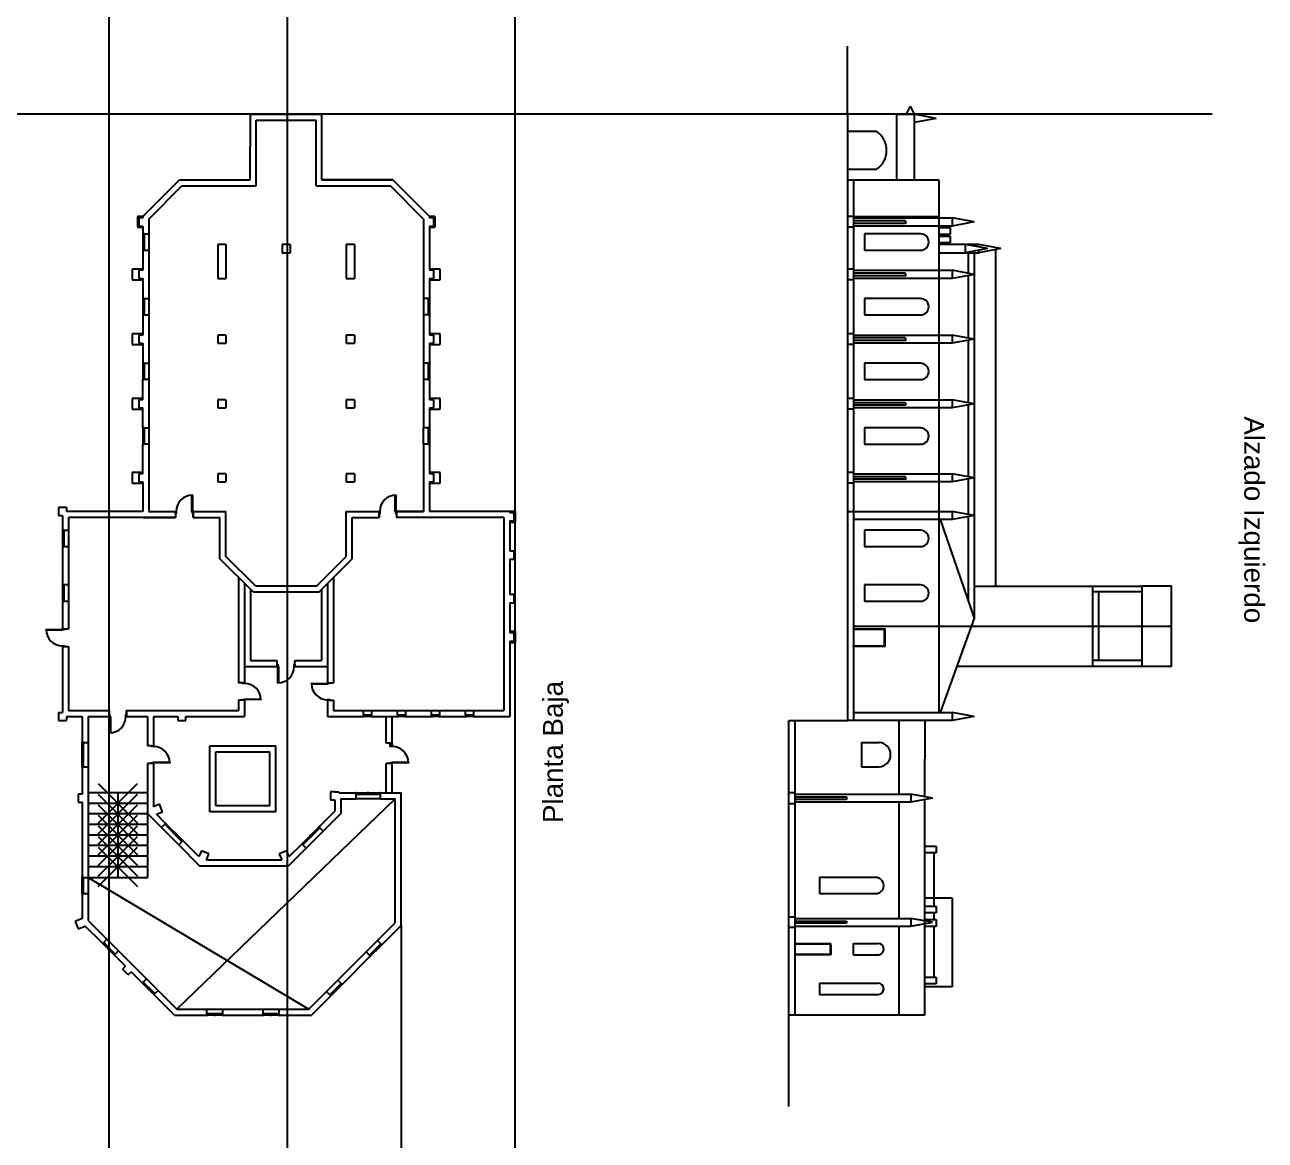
# Model space of a CAD drawing. Header units: millimetres. Extents: x 1971 to 2227, y 2630 to 3098.
# Drawn here: x 2090 to 2152.7, y 2865.9 to 2922.3 of the extents above; entities that cross this region are included whole.
import ezdxf

# ---------------------------------------------------------------- set-up
doc = ezdxf.new("R2010")
doc.units = ezdxf.units.MM
doc.header["$PDMODE"] = 3
for name, color, linetype in [('CarpinteriaExterior', 130, 'Continuous'), ('CarpinteriaInterior', 10, 'Continuous'), ('Montaje', 7, 'Continuous'), ('PrimerPlano', 160, 'Continuous'), ('SegundoPlano', 254, 'Continuous'), ('Texto', 250, 'Continuous')]:
    doc.layers.add(name, color=color, linetype=linetype)
doc.styles.get("Standard").update_dxf_attribs({"font": 'arial.ttf'})

msp = doc.modelspace()

# ---------------------------------------------------------------- linework, layer by layer
at = {"layer": 'CarpinteriaExterior'}
for p, q in [((2095.954, 2911.692), (2095.954, 2910.87)), ((2096.021, 2911.692), (2096.021, 2910.87)), ((2135.289, 2911.692), (2132.447, 2911.692)), ((2132.447, 2911.692), (2132.447, 2910.87)), ((2132.447, 2910.87), (2135.289, 2910.87)), ((2095.954, 2908.42), (2095.954, 2907.598)), ((2096.021, 2908.42), (2096.021, 2907.598)), ((2110.383, 2908.42), (2110.383, 2907.598)), ((2110.45, 2908.42), (2110.45, 2907.598)), ((2135.289, 2908.42), (2132.447, 2908.42)), ((2132.447, 2908.42), (2132.447, 2907.598)), ((2132.447, 2907.598), (2135.289, 2907.598)), ((2095.954, 2905.149), (2096.021, 2905.149)), ((2095.954, 2905.149), (2095.954, 2904.326)), ((2096.021, 2905.149), (2096.021, 2904.326)), ((2110.383, 2905.149), (2110.383, 2904.326)), ((2110.45, 2905.149), (2110.45, 2904.326)), ((2135.289, 2905.149), (2132.447, 2905.149)), ((2132.447, 2905.149), (2132.447, 2904.326)), ((2096.021, 2904.326), (2095.954, 2904.326)), ((2132.447, 2904.326), (2135.289, 2904.326)), ((2095.954, 2901.877), (2095.954, 2901.054)), ((2096.021, 2901.877), (2096.021, 2901.054)), ((2110.383, 2901.877), (2110.383, 2901.054)), ((2110.45, 2901.877), (2110.45, 2901.054)), ((2135.289, 2901.877), (2132.447, 2901.877)), ((2132.447, 2901.877), (2132.447, 2901.054)), ((2132.447, 2901.054), (2135.289, 2901.054)), ((2091.892, 2896.7), (2091.892, 2895.878)), ((2091.959, 2896.7), (2091.959, 2895.878)), ((2135.289, 2896.7), (2132.447, 2896.7)), ((2132.447, 2896.7), (2132.447, 2895.878)), ((2132.447, 2895.878), (2135.289, 2895.878)), ((2091.892, 2893.937), (2091.892, 2893.114)), ((2091.959, 2893.937), (2091.959, 2893.114)), ((2135.289, 2893.937), (2132.447, 2893.937)), ((2132.447, 2893.937), (2132.447, 2893.114)), ((2132.447, 2893.114), (2135.289, 2893.114)), ((2107.53, 2887.347), (2107.119, 2887.347)), ((2109.252, 2887.347), (2108.841, 2887.347)), ((2110.973, 2887.347), (2110.562, 2887.347)), ((2112.694, 2887.347), (2112.283, 2887.347)), ((2107.53, 2887.28), (2107.119, 2887.28)), ((2109.252, 2887.28), (2108.841, 2887.28)), ((2110.973, 2887.28), (2110.562, 2887.28)), ((2112.694, 2887.28), (2112.283, 2887.28)), ((2092.89, 2884.735), (2092.89, 2885.969)), ((2092.957, 2884.735), (2092.957, 2885.969)), ((2132.299, 2885.969), (2133.192, 2885.969)), ((2132.299, 2885.969), (2132.299, 2884.735)), ((2132.299, 2884.735), (2133.192, 2884.735)), ((2106.724, 2883.423), (2107.958, 2883.423)), ((2106.724, 2883.356), (2107.958, 2883.356)), ((2097.064, 2881.831), (2097.936, 2880.959)), ((2097.111, 2881.878), (2097.983, 2881.006)), ((2103.996, 2880.83), (2104.868, 2881.703)), ((2104.043, 2880.783), (2104.915, 2881.655)), ((2092.89, 2878.322), (2092.89, 2879.144)), ((2092.957, 2878.322), (2092.957, 2879.144)), ((2133.012, 2879.144), (2130.17, 2879.144)), ((2130.17, 2879.144), (2130.17, 2878.322)), ((2130.17, 2878.322), (2133.012, 2878.322)), ((2094.512, 2875.22), (2093.93, 2875.801)), ((2094.559, 2875.267), (2093.977, 2875.849)), ((2107.996, 2875.786), (2107.414, 2875.204)), ((2108.043, 2875.738), (2107.462, 2875.157)), ((2130.711, 2875.768), (2130.711, 2875.253)), ((2130.751, 2875.22), (2130.751, 2875.801)), ((2130.751, 2875.705), (2130.751, 2875.22)), ((2131.9, 2875.801), (2133.128, 2875.801)), ((2131.9, 2875.22), (2131.9, 2875.801)), ((2131.9, 2875.22), (2133.176, 2875.22)), ((2096.515, 2873.216), (2095.934, 2873.797)), ((2096.563, 2873.263), (2095.981, 2873.845)), ((2105.992, 2873.782), (2105.411, 2873.2)), ((2106.039, 2873.734), (2105.458, 2873.153)), ((2130.17, 2873.797), (2130.17, 2873.216)), ((2130.17, 2873.797), (2133.132, 2873.797)), ((2130.17, 2873.216), (2133.132, 2873.216)), ((2100.008, 2872.243), (2099.186, 2872.243)), ((2102.842, 2872.243), (2102.02, 2872.243)), ((2100.008, 2872.176), (2099.186, 2872.176)), ((2102.842, 2872.176), (2102.02, 2872.176))]:
    msp.add_line(p, q, dxfattribs=at)
for points in [[(2095.954, 2911.656), (2096.021, 2911.656), (2096.021, 2911.692), (2095.954, 2911.692), (2095.954, 2911.656)], [(2095.954, 2911.281), (2096.021, 2911.281), (2096.021, 2911.318), (2095.954, 2911.318), (2095.954, 2911.281)], [(2095.954, 2911.245), (2096.021, 2911.245), (2096.021, 2911.281), (2095.954, 2911.281), (2095.954, 2911.245)], [(2095.954, 2910.87), (2096.021, 2910.87), (2096.021, 2910.906), (2095.954, 2910.906), (2095.954, 2910.87)], [(2095.954, 2908.384), (2096.021, 2908.384), (2096.021, 2908.42), (2095.954, 2908.42), (2095.954, 2908.384)], [(2095.954, 2908.009), (2096.021, 2908.009), (2096.021, 2908.046), (2095.954, 2908.046), (2095.954, 2908.009)], [(2095.954, 2907.973), (2096.021, 2907.973), (2096.021, 2908.009), (2095.954, 2908.009), (2095.954, 2907.973)], [(2110.383, 2908.384), (2110.45, 2908.384), (2110.45, 2908.42), (2110.383, 2908.42), (2110.383, 2908.384)], [(2110.383, 2908.009), (2110.45, 2908.009), (2110.45, 2908.046), (2110.383, 2908.046), (2110.383, 2908.009)], [(2110.383, 2907.973), (2110.45, 2907.973), (2110.45, 2908.009), (2110.383, 2908.009), (2110.383, 2907.973)], [(2095.954, 2907.598), (2096.021, 2907.598), (2096.021, 2907.635), (2095.954, 2907.635), (2095.954, 2907.598)], [(2110.383, 2907.598), (2110.45, 2907.598), (2110.45, 2907.635), (2110.383, 2907.635), (2110.383, 2907.598)], [(2095.954, 2905.112), (2096.021, 2905.112), (2096.021, 2905.149), (2095.954, 2905.149), (2095.954, 2905.112)], [(2110.383, 2905.112), (2110.45, 2905.112), (2110.45, 2905.149), (2110.383, 2905.149), (2110.383, 2905.112)], [(2095.954, 2904.737), (2096.021, 2904.737), (2096.021, 2904.774), (2095.954, 2904.774), (2095.954, 2904.737)], [(2095.954, 2904.701), (2096.021, 2904.701), (2096.021, 2904.737), (2095.954, 2904.737), (2095.954, 2904.701)], [(2095.954, 2904.326), (2096.021, 2904.326), (2096.021, 2904.363), (2095.954, 2904.363), (2095.954, 2904.326)], [(2110.383, 2904.737), (2110.45, 2904.737), (2110.45, 2904.774), (2110.383, 2904.774), (2110.383, 2904.737)], [(2110.383, 2904.701), (2110.45, 2904.701), (2110.45, 2904.737), (2110.383, 2904.737), (2110.383, 2904.701)], [(2110.383, 2904.326), (2110.45, 2904.326), (2110.45, 2904.363), (2110.383, 2904.363), (2110.383, 2904.326)], [(2095.954, 2901.84), (2096.021, 2901.84), (2096.021, 2901.877), (2095.954, 2901.877), (2095.954, 2901.84)], [(2110.383, 2901.84), (2110.45, 2901.84), (2110.45, 2901.877), (2110.383, 2901.877), (2110.383, 2901.84)], [(2095.954, 2901.465), (2096.021, 2901.465), (2096.021, 2901.502), (2095.954, 2901.502), (2095.954, 2901.465)], [(2095.954, 2901.429), (2096.021, 2901.429), (2096.021, 2901.465), (2095.954, 2901.465), (2095.954, 2901.429)], [(2095.954, 2901.054), (2096.021, 2901.054), (2096.021, 2901.091), (2095.954, 2901.091), (2095.954, 2901.054)], [(2110.383, 2901.465), (2110.45, 2901.465), (2110.45, 2901.502), (2110.383, 2901.502), (2110.383, 2901.465)], [(2110.383, 2901.429), (2110.45, 2901.429), (2110.45, 2901.465), (2110.383, 2901.465), (2110.383, 2901.429)], [(2110.383, 2901.054), (2110.45, 2901.054), (2110.45, 2901.091), (2110.383, 2901.091), (2110.383, 2901.054)], [(2091.892, 2896.664), (2091.959, 2896.664), (2091.959, 2896.7), (2091.892, 2896.7), (2091.892, 2896.664)], [(2091.892, 2896.289), (2091.959, 2896.289), (2091.959, 2896.325), (2091.892, 2896.325), (2091.892, 2896.289)], [(2091.892, 2896.252), (2091.959, 2896.252), (2091.959, 2896.289), (2091.892, 2896.289), (2091.892, 2896.252)], [(2091.892, 2895.878), (2091.959, 2895.878), (2091.959, 2895.914), (2091.892, 2895.914), (2091.892, 2895.878)], [(2091.892, 2893.9), (2091.959, 2893.9), (2091.959, 2893.937), (2091.892, 2893.937), (2091.892, 2893.9)], [(2091.892, 2893.525), (2091.959, 2893.525), (2091.959, 2893.562), (2091.892, 2893.562), (2091.892, 2893.525)], [(2091.892, 2893.489), (2091.959, 2893.489), (2091.959, 2893.525), (2091.892, 2893.525), (2091.892, 2893.489)], [(2091.892, 2893.114), (2091.959, 2893.114), (2091.959, 2893.151), (2091.892, 2893.151), (2091.892, 2893.114)], [(2133.46, 2891.677), (2131.9, 2891.677), (2131.9, 2891.71), (2133.493, 2891.71)], [(2133.493, 2890.821), (2133.493, 2891.71)], [(2133.46, 2890.854), (2133.46, 2891.677)], [(2133.493, 2890.821), (2131.9, 2890.821), (2131.9, 2890.854), (2133.46, 2890.854)], [(2107.119, 2887.347), (2107.119, 2887.28), (2107.156, 2887.28), (2107.156, 2887.347), (2107.119, 2887.347)], [(2107.494, 2887.347), (2107.494, 2887.28), (2107.53, 2887.28), (2107.53, 2887.347), (2107.494, 2887.347)], [(2108.841, 2887.347), (2108.841, 2887.28), (2108.877, 2887.28), (2108.877, 2887.347), (2108.841, 2887.347)], [(2109.215, 2887.347), (2109.215, 2887.28), (2109.252, 2887.28), (2109.252, 2887.347), (2109.215, 2887.347)], [(2110.562, 2887.347), (2110.562, 2887.28), (2110.598, 2887.28), (2110.598, 2887.347), (2110.562, 2887.347)], [(2110.937, 2887.347), (2110.937, 2887.28), (2110.973, 2887.28), (2110.973, 2887.347), (2110.937, 2887.347)], [(2112.283, 2887.347), (2112.283, 2887.28), (2112.32, 2887.28), (2112.32, 2887.347), (2112.283, 2887.347)], [(2112.658, 2887.347), (2112.658, 2887.28), (2112.694, 2887.28), (2112.694, 2887.347), (2112.658, 2887.347)], [(2092.957, 2885.969), (2092.89, 2885.969), (2092.89, 2885.932), (2092.957, 2885.932), (2092.957, 2885.969)], [(2092.957, 2885.388), (2092.89, 2885.388), (2092.89, 2885.352), (2092.957, 2885.352), (2092.957, 2885.388)], [(2092.957, 2885.352), (2092.89, 2885.352), (2092.89, 2885.315), (2092.957, 2885.315), (2092.957, 2885.352)], [(2092.957, 2884.771), (2092.89, 2884.771), (2092.89, 2884.735), (2092.957, 2884.735), (2092.957, 2884.771)], [(2106.761, 2883.356), (2106.761, 2883.423), (2106.724, 2883.423), (2106.724, 2883.356), (2106.761, 2883.356)], [(2107.341, 2883.356), (2107.341, 2883.423), (2107.305, 2883.423), (2107.305, 2883.356), (2107.341, 2883.356)], [(2107.378, 2883.356), (2107.378, 2883.423), (2107.341, 2883.423), (2107.341, 2883.356), (2107.378, 2883.356)], [(2107.958, 2883.356), (2107.958, 2883.423), (2107.921, 2883.423), (2107.921, 2883.356), (2107.958, 2883.356)], [(2097.09, 2881.805), (2097.137, 2881.853), (2097.111, 2881.878), (2097.064, 2881.831), (2097.09, 2881.805)], [(2104.915, 2881.655), (2104.868, 2881.703), (2104.842, 2881.677), (2104.89, 2881.629), (2104.915, 2881.655)], [(2097.5, 2881.395), (2097.547, 2881.442), (2097.522, 2881.468), (2097.474, 2881.421), (2097.5, 2881.395)], [(2097.526, 2881.369), (2097.573, 2881.417), (2097.547, 2881.442), (2097.5, 2881.395), (2097.526, 2881.369)], [(2097.936, 2880.959), (2097.983, 2881.006), (2097.958, 2881.032), (2097.91, 2880.984), (2097.936, 2880.959)], [(2104.479, 2881.219), (2104.432, 2881.266), (2104.406, 2881.241), (2104.454, 2881.193), (2104.479, 2881.219)], [(2104.505, 2881.245), (2104.458, 2881.292), (2104.432, 2881.266), (2104.479, 2881.219), (2104.505, 2881.245)], [(2104.069, 2880.809), (2104.022, 2880.856), (2103.996, 2880.83), (2104.043, 2880.783), (2104.069, 2880.809)], [(2092.957, 2879.144), (2092.89, 2879.144), (2092.89, 2879.107), (2092.957, 2879.107), (2092.957, 2879.144)], [(2092.957, 2878.769), (2092.89, 2878.769), (2092.89, 2878.733), (2092.957, 2878.733), (2092.957, 2878.769)], [(2092.957, 2878.733), (2092.89, 2878.733), (2092.89, 2878.696), (2092.957, 2878.696), (2092.957, 2878.733)], [(2092.957, 2878.358), (2092.89, 2878.358), (2092.89, 2878.322), (2092.957, 2878.322), (2092.957, 2878.358)], [(2093.977, 2875.849), (2093.93, 2875.801), (2093.956, 2875.776), (2094.003, 2875.823), (2093.977, 2875.849)], [(2094.242, 2875.584), (2094.195, 2875.536), (2094.221, 2875.511), (2094.268, 2875.558), (2094.242, 2875.584)], [(2094.268, 2875.558), (2094.221, 2875.511), (2094.247, 2875.485), (2094.294, 2875.532), (2094.268, 2875.558)], [(2107.679, 2875.469), (2107.727, 2875.422), (2107.753, 2875.447), (2107.705, 2875.495), (2107.679, 2875.469)], [(2107.705, 2875.495), (2107.753, 2875.447), (2107.778, 2875.473), (2107.731, 2875.521), (2107.705, 2875.495)], [(2107.97, 2875.76), (2108.018, 2875.712), (2108.043, 2875.738), (2107.996, 2875.786), (2107.97, 2875.76)], [(2128.921, 2875.801), (2130.751, 2875.801)], [(2130.711, 2875.768), (2128.921, 2875.768)], [(2094.533, 2875.293), (2094.486, 2875.246), (2094.512, 2875.22), (2094.559, 2875.267), (2094.533, 2875.293)], [(2107.414, 2875.204), (2107.462, 2875.157), (2107.488, 2875.182), (2107.44, 2875.23), (2107.414, 2875.204)], [(2128.921, 2875.253), (2130.711, 2875.253)], [(2130.751, 2875.22), (2128.921, 2875.22)], [(2095.981, 2873.845), (2095.934, 2873.797), (2095.96, 2873.772), (2096.007, 2873.819), (2095.981, 2873.845)], [(2096.246, 2873.58), (2096.199, 2873.532), (2096.225, 2873.507), (2096.272, 2873.554), (2096.246, 2873.58)], [(2096.272, 2873.554), (2096.225, 2873.507), (2096.25, 2873.481), (2096.298, 2873.528), (2096.272, 2873.554)], [(2105.701, 2873.491), (2105.749, 2873.443), (2105.774, 2873.469), (2105.727, 2873.517), (2105.701, 2873.491)], [(2105.966, 2873.756), (2106.014, 2873.708), (2106.039, 2873.734), (2105.992, 2873.782), (2105.966, 2873.756)], [(2096.537, 2873.289), (2096.49, 2873.242), (2096.515, 2873.216), (2096.563, 2873.263), (2096.537, 2873.289)], [(2105.411, 2873.2), (2105.458, 2873.153), (2105.484, 2873.178), (2105.436, 2873.226), (2105.411, 2873.2)], [(2105.676, 2873.465), (2105.723, 2873.418), (2105.749, 2873.443), (2105.701, 2873.491), (2105.676, 2873.465)], [(2099.186, 2872.243), (2099.186, 2872.176), (2099.222, 2872.176), (2099.222, 2872.243), (2099.186, 2872.243)], [(2099.561, 2872.243), (2099.561, 2872.176), (2099.597, 2872.176), (2099.597, 2872.243), (2099.561, 2872.243)], [(2099.597, 2872.243), (2099.597, 2872.176), (2099.633, 2872.176), (2099.633, 2872.243), (2099.597, 2872.243)], [(2099.972, 2872.243), (2099.972, 2872.176), (2100.008, 2872.176), (2100.008, 2872.243), (2099.972, 2872.243)], [(2102.02, 2872.243), (2102.02, 2872.176), (2102.056, 2872.176), (2102.056, 2872.243), (2102.02, 2872.243)], [(2102.395, 2872.243), (2102.395, 2872.176), (2102.431, 2872.176), (2102.431, 2872.243), (2102.395, 2872.243)], [(2102.431, 2872.243), (2102.431, 2872.176), (2102.467, 2872.176), (2102.467, 2872.243), (2102.431, 2872.243)], [(2102.806, 2872.243), (2102.806, 2872.176), (2102.842, 2872.176), (2102.842, 2872.243), (2102.806, 2872.243)]]:
    msp.add_lwpolyline(points, dxfattribs=at)
for points in [[(2091.892, 2891.677), (2091.892, 2891.71), (2091.993, 2891.71), (2091.993, 2891.677)], [(2091.07, 2891.643), (2091.07, 2891.677), (2091.892, 2891.677), (2091.892, 2891.643)], [(2091.892, 2890.821), (2091.892, 2890.854), (2091.993, 2890.854), (2091.993, 2890.821)], [(2102.791, 2889.81), (2102.757, 2889.81), (2102.757, 2889.911), (2102.791, 2889.911)], [(2102.824, 2888.988), (2102.791, 2888.988), (2102.791, 2889.81), (2102.824, 2889.81)], [(2103.647, 2889.81), (2103.613, 2889.81), (2103.613, 2889.911), (2103.647, 2889.911)], [(2101.102, 2888.99), (2101.102, 2888.956), (2101.002, 2888.956), (2101.002, 2888.99)], [(2104.479, 2888.923), (2104.479, 2888.956), (2105.302, 2888.956), (2105.302, 2888.923)], [(2105.302, 2888.956), (2105.302, 2888.99), (2105.402, 2888.99), (2105.402, 2888.956)], [(2101.102, 2888.134), (2101.102, 2888.1), (2101.002, 2888.1), (2101.002, 2888.134)], [(2101.925, 2888.167), (2101.925, 2888.134), (2101.102, 2888.134), (2101.102, 2888.167)], [(2105.302, 2888.1), (2105.302, 2888.134), (2105.402, 2888.134), (2105.402, 2888.1)], [(2096.493, 2885.797), (2096.493, 2885.763), (2096.393, 2885.763), (2096.393, 2885.797)], [(2108.562, 2885.931), (2108.562, 2885.797), (2108.462, 2885.797), (2108.462, 2885.931)], [(2108.562, 2885.797), (2108.562, 2885.763), (2108.462, 2885.763), (2108.462, 2885.797)], [(2096.493, 2884.941), (2096.493, 2884.907), (2096.393, 2884.907), (2096.393, 2884.941)], [(2097.316, 2884.974), (2097.316, 2884.941), (2096.493, 2884.941), (2096.493, 2884.974)], [(2108.562, 2884.941), (2108.562, 2884.907), (2108.462, 2884.907), (2108.462, 2884.941)], [(2109.385, 2884.974), (2109.385, 2884.941), (2108.562, 2884.941), (2108.562, 2884.974)]]:
    msp.add_lwpolyline(points, close=True, dxfattribs=at)
for centre, radius, start, end in [((2135.289, 2911.281), 0.411, 270, 90), ((2135.289, 2908.009), 0.411, 270, 90), ((2135.289, 2904.737), 0.411, 270, 90), ((2135.289, 2901.465), 0.411, 270, 90), ((2135.289, 2896.289), 0.411, 270, 90), ((2135.289, 2893.525), 0.411, 270, 90), ((2091.892, 2891.677), 0.823, 180, 270), ((2102.791, 2889.81), 0.823, 270, 0), ((2101.102, 2888.134), 0.823, 0, 90), ((2105.302, 2888.956), 0.823, 180, 270), ((2096.493, 2884.941), 0.823, 0, 90), ((2108.562, 2884.941), 0.823, 0, 90), ((2133.155, 2885.352), 0.618, 273.42331, 86.57669), ((2133.012, 2878.733), 0.411, 270, 90), ((2133.131, 2875.509), 0.292, 278.7179, 90.76299), ((2133.132, 2873.507), 0.291, 270, 90)]:
    msp.add_arc(centre, radius, start, end, dxfattribs=at)
at = {"layer": 'CarpinteriaInterior'}
for points in [[(2098.434, 2898.476), (2098.467, 2898.476), (2098.467, 2897.654), (2098.434, 2897.654)], [(2108.726, 2898.476), (2108.759, 2898.476), (2108.759, 2897.654), (2108.726, 2897.654)], [(2097.611, 2897.654), (2097.645, 2897.654), (2097.645, 2897.553), (2097.611, 2897.553)], [(2098.467, 2897.654), (2098.501, 2897.654), (2098.501, 2897.553), (2098.467, 2897.553)], [(2107.903, 2897.654), (2107.937, 2897.654), (2107.937, 2897.553), (2107.903, 2897.553)], [(2107.903, 2897.654), (2107.937, 2897.654), (2107.937, 2897.553), (2107.903, 2897.553)], [(2108.759, 2897.654), (2108.793, 2897.654), (2108.793, 2897.553), (2108.759, 2897.553)], [(2094.28, 2887.28), (2094.247, 2887.28), (2094.247, 2887.381), (2094.28, 2887.381)], [(2094.28, 2887.28), (2094.247, 2887.28), (2094.247, 2887.381), (2094.28, 2887.381)], [(2095.136, 2887.28), (2095.103, 2887.28), (2095.103, 2887.381), (2095.136, 2887.381)], [(2095.136, 2887.28), (2095.103, 2887.28), (2095.103, 2887.381), (2095.136, 2887.381)], [(2094.314, 2886.458), (2094.28, 2886.458), (2094.28, 2887.28), (2094.314, 2887.28)], [(2094.314, 2886.458), (2094.28, 2886.458), (2094.28, 2887.28), (2094.314, 2887.28)]]:
    msp.add_lwpolyline(points, close=True, dxfattribs=at)
for centre, start, end in [((2098.467, 2897.654), 90, 180), ((2108.759, 2897.654), 90, 180), ((2108.759, 2897.654), 90, 180), ((2094.28, 2887.28), 270, 0), ((2094.28, 2887.28), 270, 0)]:
    msp.add_arc(centre, 0.823, start, end, dxfattribs=at)
at = {"layer": 'Montaje'}
for p, q in [((2103.269, 2803.391), (2103.269, 3097.949)), ((2114.785, 2815.664), (2114.785, 2995.834)), ((2094.247, 2811.405), (2094.247, 2954.285)), ((2150.029, 2917.745), (2055.354, 2917.745)), ((2131.9, 2891.847), (2147.972, 2891.847)), ((2109.02, 2876.715), (2109.02, 2827.872))]:
    msp.add_line(p, q, dxfattribs=at)
at = {"layer": 'PrimerPlano'}
for p, q in [((2131.599, 2917.745), (2131.599, 2921.186)), ((2101.384, 2914.421), (2101.404, 2917.745)), ((2101.404, 2917.745), (2105, 2917.745)), ((2101.686, 2914.119), (2101.686, 2917.443)), ((2101.686, 2917.443), (2104.718, 2917.443)), ((2104.718, 2914.119), (2104.718, 2917.443)), ((2105, 2917.745), (2105, 2914.421)), ((2131.599, 2917.745), (2131.599, 2914.399)), ((2095.954, 2912.571), (2097.804, 2914.421)), ((2097.804, 2914.421), (2101.384, 2914.421)), ((2097.804, 2914.421), (2101.384, 2914.421)), ((2108.6, 2914.421), (2105, 2914.421)), ((2105.02, 2914.421), (2108.6, 2914.421)), ((2110.45, 2912.571), (2108.6, 2914.421)), ((2131.599, 2914.399), (2131.599, 2887.075)), ((2096.256, 2912.446), (2097.929, 2914.119)), ((2097.929, 2914.119), (2101.686, 2914.119)), ((2104.718, 2914.119), (2108.475, 2914.119)), ((2110.148, 2912.446), (2108.475, 2914.119)), ((2095.682, 2912.571), (2095.682, 2912.026)), ((2095.954, 2912.571), (2095.682, 2912.571)), ((2095.749, 2912.504), (2095.749, 2912.093)), ((2095.954, 2912.504), (2095.749, 2912.504)), ((2095.954, 2912.571), (2095.954, 2912.504)), ((2096.256, 2912.446), (2096.256, 2911.692)), ((2110.148, 2912.446), (2110.148, 2908.42)), ((2110.45, 2912.571), (2110.45, 2912.504)), ((2110.722, 2912.571), (2110.45, 2912.571)), ((2110.655, 2912.504), (2110.45, 2912.504)), ((2110.655, 2912.504), (2110.655, 2912.093)), ((2110.722, 2912.571), (2110.722, 2912.026)), ((2095.682, 2912.026), (2095.954, 2912.026)), ((2095.749, 2912.093), (2095.954, 2912.093)), ((2095.954, 2912.093), (2095.954, 2909.851)), ((2110.45, 2912.093), (2110.45, 2909.851)), ((2110.45, 2912.093), (2110.655, 2912.093)), ((2110.45, 2912.026), (2110.722, 2912.026)), ((2095.954, 2911.692), (2096.256, 2911.692)), ((2099.747, 2911.155), (2099.747, 2909.44)), ((2100.158, 2911.155), (2099.747, 2911.155)), ((2100.158, 2911.155), (2100.158, 2909.44)), ((2102.996, 2911.155), (2102.996, 2910.744)), ((2103.408, 2911.155), (2102.996, 2911.155)), ((2103.408, 2911.155), (2103.408, 2910.744)), ((2106.246, 2911.155), (2106.246, 2909.44)), ((2106.657, 2911.155), (2106.246, 2911.155)), ((2106.657, 2911.155), (2106.657, 2909.44)), ((2095.954, 2910.87), (2096.256, 2910.87)), ((2096.256, 2910.87), (2096.256, 2908.42)), ((2102.996, 2910.744), (2103.408, 2910.744)), ((2095.414, 2909.918), (2095.414, 2909.373)), ((2095.954, 2909.918), (2095.414, 2909.918)), ((2110.99, 2909.918), (2110.45, 2909.918)), ((2110.99, 2909.373), (2110.99, 2909.918)), ((2095.414, 2909.373), (2095.954, 2909.373)), ((2095.749, 2909.851), (2095.749, 2909.44)), ((2095.954, 2909.851), (2095.749, 2909.851)), ((2095.749, 2909.44), (2095.954, 2909.44)), ((2095.954, 2909.44), (2095.954, 2908.42)), ((2099.747, 2909.44), (2100.158, 2909.44)), ((2106.246, 2909.44), (2106.657, 2909.44)), ((2110.655, 2909.851), (2110.45, 2909.851)), ((2110.45, 2909.44), (2110.45, 2906.579)), ((2110.45, 2909.44), (2110.655, 2909.44)), ((2110.45, 2909.373), (2110.99, 2909.373)), ((2110.655, 2909.851), (2110.655, 2909.44)), ((2095.954, 2908.42), (2096.256, 2908.42)), ((2110.45, 2908.42), (2110.148, 2908.42)), ((2095.954, 2907.598), (2095.954, 2906.579)), ((2095.954, 2907.598), (2096.256, 2907.598)), ((2096.256, 2907.598), (2096.256, 2905.149)), ((2110.148, 2907.598), (2110.148, 2905.149)), ((2110.45, 2907.598), (2110.148, 2907.598)), ((2095.414, 2906.646), (2095.414, 2906.101)), ((2095.954, 2906.646), (2095.414, 2906.646)), ((2095.749, 2906.579), (2095.749, 2906.168)), ((2095.954, 2906.579), (2095.749, 2906.579)), ((2095.749, 2906.168), (2095.954, 2906.168)), ((2095.954, 2906.168), (2095.954, 2905.364)), ((2099.747, 2906.579), (2099.747, 2906.168)), ((2100.158, 2906.579), (2099.747, 2906.579)), ((2099.747, 2906.168), (2100.158, 2906.168)), ((2100.158, 2906.579), (2100.158, 2906.168)), ((2106.246, 2906.579), (2106.246, 2906.168)), ((2106.657, 2906.579), (2106.246, 2906.579)), ((2106.246, 2906.168), (2106.657, 2906.168)), ((2106.657, 2906.579), (2106.657, 2906.168)), ((2110.99, 2906.646), (2110.45, 2906.646)), ((2110.655, 2906.579), (2110.45, 2906.579)), ((2110.45, 2906.168), (2110.655, 2906.168)), ((2110.45, 2906.168), (2110.45, 2903.307)), ((2110.655, 2906.579), (2110.655, 2906.168)), ((2110.99, 2906.101), (2110.99, 2906.646)), ((2095.414, 2906.101), (2095.954, 2906.101)), ((2110.45, 2906.101), (2110.99, 2906.101)), ((2095.954, 2905.364), (2095.954, 2905.149)), ((2095.954, 2905.149), (2096.256, 2905.149)), ((2096.256, 2905.364), (2096.256, 2905.364)), ((2110.45, 2905.149), (2110.148, 2905.149)), ((2096.256, 2904.326), (2095.954, 2904.326)), ((2095.954, 2903.307), (2095.954, 2904.326)), ((2096.256, 2904.326), (2096.256, 2901.877)), ((2110.148, 2904.326), (2110.148, 2901.877)), ((2110.45, 2904.326), (2110.148, 2904.326)), ((2095.414, 2903.374), (2095.414, 2902.829)), ((2095.954, 2903.374), (2095.414, 2903.374)), ((2095.749, 2903.307), (2095.749, 2902.896)), ((2095.954, 2903.307), (2095.749, 2903.307)), ((2099.747, 2903.307), (2099.747, 2902.896)), ((2100.158, 2903.307), (2099.747, 2903.307)), ((2100.158, 2903.307), (2100.158, 2902.896)), ((2106.246, 2903.307), (2106.246, 2902.896)), ((2106.657, 2903.307), (2106.246, 2903.307)), ((2106.657, 2903.307), (2106.657, 2902.896)), ((2110.99, 2903.374), (2110.45, 2903.374)), ((2110.655, 2903.307), (2110.45, 2903.307)), ((2110.655, 2903.307), (2110.655, 2902.896)), ((2110.99, 2902.829), (2110.99, 2903.374)), ((2095.414, 2902.829), (2095.954, 2902.829)), ((2095.749, 2902.896), (2095.954, 2902.896)), ((2095.954, 2901.877), (2095.954, 2902.896)), ((2099.747, 2902.896), (2100.158, 2902.896)), ((2106.246, 2902.896), (2106.657, 2902.896)), ((2110.45, 2902.896), (2110.45, 2899.56)), ((2110.45, 2902.896), (2110.655, 2902.896)), ((2110.45, 2902.829), (2110.99, 2902.829)), ((2095.954, 2901.877), (2096.256, 2901.877)), ((2110.45, 2901.877), (2110.148, 2901.877)), ((2096.256, 2901.054), (2095.954, 2901.054)), ((2095.954, 2899.56), (2095.954, 2901.054)), ((2096.256, 2901.054), (2096.256, 2897.654)), ((2110.148, 2901.054), (2110.148, 2897.654)), ((2110.45, 2901.054), (2110.148, 2901.054)), ((2095.414, 2899.627), (2095.414, 2899.082)), ((2095.954, 2899.627), (2095.414, 2899.627)), ((2095.749, 2899.56), (2095.749, 2899.149)), ((2095.954, 2899.56), (2095.749, 2899.56)), ((2099.747, 2899.56), (2099.747, 2899.149)), ((2100.158, 2899.56), (2099.747, 2899.56)), ((2100.158, 2899.56), (2100.158, 2899.149)), ((2106.246, 2899.56), (2106.246, 2899.149)), ((2106.657, 2899.56), (2106.246, 2899.56)), ((2106.657, 2899.56), (2106.657, 2899.149)), ((2110.99, 2899.627), (2110.45, 2899.627)), ((2110.655, 2899.56), (2110.45, 2899.56)), ((2110.655, 2899.56), (2110.655, 2899.149)), ((2110.99, 2899.082), (2110.99, 2899.627)), ((2095.414, 2899.082), (2095.954, 2899.082)), ((2095.749, 2899.149), (2095.954, 2899.149)), ((2095.954, 2899.149), (2095.954, 2897.654)), ((2099.747, 2899.149), (2100.158, 2899.149)), ((2106.246, 2899.149), (2106.657, 2899.149)), ((2110.45, 2899.149), (2110.45, 2897.654)), ((2110.45, 2899.149), (2110.655, 2899.149)), ((2110.45, 2899.082), (2110.99, 2899.082)), ((2091.687, 2897.86), (2091.687, 2897.448)), ((2092.098, 2897.86), (2091.687, 2897.86)), ((2091.687, 2897.448), (2091.892, 2897.448)), ((2091.892, 2897.448), (2091.892, 2896.7)), ((2091.892, 2897.448), (2091.892, 2897.243)), ((2092.098, 2897.86), (2092.098, 2897.654)), ((2095.954, 2897.654), (2092.098, 2897.654)), ((2097.611, 2897.352), (2092.194, 2897.352)), ((2092.194, 2897.352), (2092.194, 2896.7)), ((2095.954, 2897.352), (2097.611, 2897.352)), ((2096.256, 2897.654), (2097.611, 2897.654)), ((2097.611, 2897.553), (2097.611, 2897.352)), ((2097.611, 2897.553), (2097.611, 2897.352)), ((2098.501, 2897.654), (2100.158, 2897.654)), ((2098.501, 2897.553), (2098.501, 2897.352)), ((2098.501, 2897.352), (2098.501, 2897.553)), ((2098.501, 2897.352), (2099.856, 2897.352)), ((2099.856, 2895.256), (2099.856, 2897.352)), ((2100.158, 2895.381), (2100.158, 2897.654)), ((2106.246, 2897.654), (2107.903, 2897.654)), ((2106.246, 2895.381), (2106.246, 2897.654)), ((2106.548, 2897.352), (2107.903, 2897.352)), ((2106.548, 2895.256), (2106.548, 2897.352)), ((2107.903, 2897.553), (2107.903, 2897.352)), ((2107.903, 2897.352), (2107.903, 2897.553)), ((2108.793, 2897.654), (2110.148, 2897.654)), ((2110.148, 2897.654), (2108.793, 2897.654)), ((2108.793, 2897.553), (2108.793, 2897.352)), ((2108.793, 2897.553), (2108.793, 2897.352)), ((2114.21, 2897.352), (2108.793, 2897.352)), ((2114.512, 2897.654), (2110.45, 2897.654)), ((2114.21, 2897.352), (2114.21, 2887.582)), ((2114.512, 2897.654), (2114.512, 2897.587)), ((2114.785, 2897.654), (2114.512, 2897.654)), ((2114.717, 2897.587), (2114.512, 2897.587)), ((2114.717, 2897.587), (2114.717, 2897.176)), ((2114.785, 2897.654), (2114.785, 2897.109)), ((2091.892, 2896.7), (2092.194, 2896.7)), ((2114.512, 2897.176), (2114.512, 2895.653)), ((2114.512, 2897.176), (2114.717, 2897.176)), ((2114.512, 2897.109), (2114.785, 2897.109)), ((2091.892, 2895.878), (2091.892, 2893.937)), ((2091.892, 2895.878), (2092.194, 2895.878)), ((2092.194, 2895.878), (2092.194, 2893.937)), ((2114.717, 2895.653), (2114.512, 2895.653)), ((2114.717, 2895.653), (2114.717, 2895.242)), ((2101.529, 2893.583), (2099.856, 2895.256)), ((2101.654, 2893.885), (2100.158, 2895.381)), ((2104.75, 2893.885), (2106.246, 2895.381)), ((2104.875, 2893.583), (2106.548, 2895.256)), ((2114.512, 2895.242), (2114.512, 2893.446)), ((2114.512, 2895.242), (2114.717, 2895.242)), ((2100.801, 2894.311), (2100.801, 2888.99)), ((2105.604, 2894.311), (2105.604, 2888.99)), ((2092.194, 2893.937), (2091.892, 2893.937)), ((2101.102, 2894.01), (2101.102, 2888.99)), ((2101.404, 2893.708), (2101.404, 2890.112)), ((2101.529, 2893.583), (2104.875, 2893.583)), ((2101.654, 2893.885), (2104.75, 2893.885)), ((2105, 2893.708), (2105, 2890.112)), ((2105.302, 2894.01), (2105.302, 2888.99)), ((2091.892, 2893.114), (2091.892, 2891.71)), ((2091.892, 2893.114), (2092.194, 2893.114)), ((2092.194, 2893.114), (2092.194, 2891.71)), ((2114.717, 2893.446), (2114.512, 2893.446)), ((2114.512, 2893.035), (2114.512, 2891.512)), ((2114.512, 2893.035), (2114.717, 2893.035)), ((2114.717, 2893.446), (2114.717, 2893.035)), ((2091.892, 2891.71), (2092.194, 2891.71)), ((2114.785, 2891.579), (2114.512, 2891.579)), ((2114.717, 2891.512), (2114.512, 2891.512)), ((2114.512, 2891.1), (2114.512, 2887.28)), ((2114.512, 2891.1), (2114.717, 2891.1)), ((2114.717, 2891.512), (2114.717, 2891.1)), ((2114.785, 2891.579), (2114.785, 2891.033)), ((2091.892, 2890.821), (2091.892, 2887.486)), ((2091.892, 2890.821), (2092.194, 2890.821)), ((2092.194, 2890.821), (2092.194, 2887.582)), ((2114.512, 2891.033), (2114.785, 2891.033)), ((2101.102, 2889.81), (2102.757, 2889.81)), ((2101.404, 2890.112), (2102.757, 2890.112)), ((2102.757, 2889.911), (2102.757, 2890.112)), ((2103.647, 2890.112), (2105, 2890.112)), ((2103.647, 2889.911), (2103.647, 2890.112)), ((2103.647, 2889.81), (2105.302, 2889.81)), ((2101.002, 2888.99), (2100.801, 2888.99)), ((2105.402, 2888.99), (2105.604, 2888.99)), ((2100.801, 2888.1), (2100.801, 2887.582)), ((2101.002, 2888.1), (2100.801, 2888.1)), ((2101.102, 2888.1), (2101.102, 2887.28)), ((2105.302, 2888.1), (2105.302, 2887.28)), ((2105.402, 2888.1), (2105.604, 2888.1)), ((2105.604, 2888.1), (2105.604, 2887.582)), ((2091.687, 2887.486), (2091.892, 2887.486)), ((2091.687, 2887.486), (2091.687, 2887.075)), ((2092.194, 2887.582), (2094.247, 2887.582)), ((2092.194, 2887.582), (2094.247, 2887.582)), ((2094.247, 2887.582), (2094.247, 2887.381)), ((2094.247, 2887.381), (2094.247, 2887.582)), ((2095.136, 2887.582), (2099.777, 2887.582)), ((2095.136, 2887.582), (2095.136, 2887.381)), ((2095.136, 2887.582), (2100.801, 2887.582)), ((2095.136, 2887.381), (2095.136, 2887.582)), ((2099.777, 2887.582), (2100.801, 2887.582)), ((2105.604, 2887.582), (2107.119, 2887.582)), ((2105.604, 2887.582), (2107.119, 2887.582)), ((2107.119, 2887.347), (2107.119, 2887.582)), ((2107.53, 2887.582), (2108.841, 2887.582)), ((2107.53, 2887.347), (2107.53, 2887.582)), ((2107.53, 2887.582), (2108.841, 2887.582)), ((2108.841, 2887.347), (2108.841, 2887.582)), ((2109.252, 2887.582), (2110.562, 2887.582)), ((2109.252, 2887.347), (2109.252, 2887.582)), ((2110.562, 2887.347), (2110.562, 2887.582)), ((2110.973, 2887.582), (2112.283, 2887.582)), ((2110.973, 2887.347), (2110.973, 2887.582)), ((2112.283, 2887.347), (2112.283, 2887.582)), ((2112.694, 2887.582), (2114.21, 2887.582)), ((2112.694, 2887.347), (2112.694, 2887.582)), ((2091.687, 2887.075), (2092.098, 2887.075)), ((2092.098, 2887.28), (2092.89, 2887.28)), ((2092.098, 2887.28), (2092.098, 2887.075)), ((2092.89, 2887.28), (2092.89, 2885.969)), ((2093.191, 2887.28), (2093.191, 2885.969)), ((2093.191, 2887.28), (2094.314, 2887.28)), ((2095.103, 2887.28), (2096.191, 2887.28)), ((2096.191, 2887.28), (2096.191, 2885.797)), ((2096.493, 2887.28), (2096.493, 2885.797)), ((2096.493, 2887.28), (2097.726, 2887.28)), ((2097.726, 2887.28), (2097.726, 2887.075)), ((2097.726, 2887.075), (2098.137, 2887.075)), ((2098.137, 2887.075), (2098.137, 2887.28)), ((2098.137, 2887.28), (2101.102, 2887.28)), ((2105.302, 2887.28), (2107.119, 2887.28)), ((2105.302, 2887.28), (2107.119, 2887.28)), ((2107.53, 2887.28), (2108.841, 2887.28)), ((2107.53, 2887.28), (2108.719, 2887.28)), ((2108.26, 2885.931), (2108.26, 2887.28)), ((2108.562, 2885.797), (2108.562, 2887.28)), ((2109.252, 2887.28), (2110.562, 2887.28)), ((2110.973, 2887.28), (2112.283, 2887.28)), ((2112.694, 2887.28), (2114.512, 2887.28)), ((2128.62, 2867.559), (2128.62, 2887.075)), ((2128.62, 2887.075), (2131.599, 2887.075)), ((2092.957, 2885.969), (2093.191, 2885.969)), ((2096.393, 2885.797), (2096.191, 2885.797)), ((2099.347, 2882.464), (2099.347, 2885.797)), ((2099.347, 2885.797), (2102.68, 2885.797)), ((2099.649, 2882.765), (2099.649, 2885.495)), ((2099.649, 2885.495), (2102.379, 2885.495)), ((2102.379, 2882.765), (2102.379, 2885.495)), ((2102.68, 2882.464), (2102.68, 2885.797)), ((2108.562, 2885.931), (2108.26, 2885.931)), ((2096.191, 2884.907), (2096.191, 2882.371)), ((2096.393, 2884.907), (2096.191, 2884.907)), ((2096.493, 2884.907), (2096.493, 2882.719)), ((2108.26, 2883.423), (2108.26, 2884.907)), ((2108.462, 2884.907), (2108.26, 2884.907)), ((2108.562, 2883.423), (2108.562, 2884.907)), ((2092.89, 2884.735), (2092.89, 2883.356)), ((2092.957, 2884.735), (2093.191, 2884.735)), ((2093.191, 2884.735), (2093.191, 2879.144)), ((2092.684, 2883.356), (2092.684, 2882.945)), ((2092.89, 2883.356), (2092.684, 2883.356)), ((2092.684, 2882.945), (2092.89, 2882.945)), ((2092.89, 2882.945), (2092.89, 2879.144)), ((2105.456, 2883.478), (2105.456, 2883.067)), ((2105.662, 2883.478), (2105.456, 2883.478)), ((2105.456, 2883.067), (2105.662, 2883.067)), ((2105.662, 2883.478), (2105.867, 2883.478)), ((2105.662, 2883.067), (2105.662, 2882.496)), ((2105.867, 2883.478), (2105.867, 2883.423)), ((2105.867, 2883.423), (2106.724, 2883.423)), ((2105.964, 2883.122), (2105.964, 2882.371)), ((2105.964, 2883.122), (2106.724, 2883.122)), ((2106.724, 2883.356), (2106.724, 2883.122)), ((2107.958, 2883.423), (2109.02, 2883.423)), ((2107.958, 2883.356), (2107.958, 2883.122)), ((2107.958, 2883.122), (2108.719, 2883.122)), ((2108.719, 2876.84), (2108.719, 2883.122)), ((2109.02, 2876.715), (2109.02, 2883.423)), ((2096.191, 2882.371), (2096.898, 2881.665)), ((2096.794, 2882.844), (2096.493, 2882.719)), ((2096.651, 2882.339), (2096.952, 2882.464)), ((2097.111, 2881.878), (2096.651, 2882.339)), ((2096.952, 2882.464), (2096.794, 2882.844)), ((2102.68, 2882.464), (2099.347, 2882.464)), ((2102.379, 2882.765), (2099.649, 2882.765)), ((2104.868, 2881.703), (2105.662, 2882.496)), ((2105.964, 2882.371), (2105.081, 2881.489)), ((2097.064, 2881.831), (2096.898, 2881.665)), ((2104.915, 2881.655), (2105.081, 2881.489)), ((2097.936, 2880.959), (2097.77, 2880.793)), ((2097.77, 2880.793), (2098.828, 2879.735)), ((2098.796, 2880.194), (2097.983, 2881.006)), ((2098.92, 2880.495), (2098.796, 2880.194)), ((2099.3, 2880.338), (2098.92, 2880.495)), ((2103.235, 2880.495), (2102.855, 2880.338)), ((2103.359, 2880.194), (2103.235, 2880.495)), ((2104.209, 2880.617), (2103.327, 2879.735)), ((2103.359, 2880.194), (2103.996, 2880.83)), ((2104.043, 2880.783), (2104.209, 2880.617)), ((2099.176, 2880.037), (2099.3, 2880.338)), ((2099.176, 2880.037), (2102.98, 2880.037)), ((2102.855, 2880.338), (2102.98, 2880.037)), ((2092.957, 2879.144), (2093.191, 2879.144)), ((2098.828, 2879.735), (2103.327, 2879.735)), ((2092.89, 2878.322), (2092.89, 2877.064)), ((2092.957, 2878.322), (2093.191, 2878.322)), ((2093.191, 2878.322), (2093.191, 2876.967)), ((2092.89, 2877.064), (2092.536, 2876.917)), ((2092.536, 2876.917), (2092.693, 2876.538)), ((2092.693, 2876.538), (2093.047, 2876.684)), ((2093.93, 2875.801), (2093.047, 2876.684)), ((2093.191, 2876.967), (2094.143, 2876.015)), ((2107.83, 2875.952), (2108.719, 2876.84)), ((2109.02, 2876.715), (2108.043, 2875.738)), ((2093.977, 2875.849), (2094.143, 2876.015)), ((2094.559, 2875.267), (2094.725, 2875.433)), ((2094.725, 2875.433), (2096.147, 2874.011)), ((2107.83, 2875.952), (2107.996, 2875.786)), ((2095.077, 2874.654), (2094.512, 2875.22)), ((2105.826, 2873.948), (2107.249, 2875.37)), ((2107.462, 2875.157), (2106.039, 2873.734)), ((2107.249, 2875.37), (2107.414, 2875.204)), ((2095.077, 2874.654), (2094.932, 2874.509)), ((2095.223, 2874.218), (2094.932, 2874.509)), ((2095.223, 2874.218), (2095.368, 2874.363)), ((2095.934, 2873.797), (2095.368, 2874.363)), ((2095.981, 2873.845), (2096.147, 2874.011)), ((2105.826, 2873.948), (2105.992, 2873.782)), ((2097.556, 2872.176), (2096.515, 2873.216)), ((2096.563, 2873.263), (2096.729, 2873.429)), ((2096.729, 2873.429), (2097.681, 2872.477)), ((2104.356, 2872.477), (2105.245, 2873.366)), ((2105.458, 2873.153), (2104.481, 2872.176)), ((2105.245, 2873.366), (2105.411, 2873.2)), ((2097.681, 2872.477), (2099.186, 2872.477)), ((2099.186, 2872.243), (2099.186, 2872.477)), ((2100.008, 2872.477), (2102.02, 2872.477)), ((2100.008, 2872.243), (2100.008, 2872.477)), ((2102.02, 2872.477), (2102.02, 2872.243)), ((2102.842, 2872.477), (2104.356, 2872.477)), ((2102.842, 2872.477), (2102.842, 2872.243)), ((2097.556, 2872.176), (2099.186, 2872.176)), ((2100.008, 2872.176), (2102.02, 2872.176)), ((2102.842, 2872.176), (2104.481, 2872.176))]:
    msp.add_line(p, q, dxfattribs=at)
at = {"layer": 'SegundoPlano'}
for p, q in [((2134.763, 2918.156), (2134.557, 2917.745)), ((2134.763, 2918.156), (2134.969, 2917.745)), ((2134.09, 2917.745), (2131.599, 2917.745)), ((2134.09, 2914.421), (2134.09, 2917.745)), ((2134.09, 2917.745), (2134.969, 2917.745)), ((2134.557, 2917.745), (2134.969, 2917.745)), ((2134.969, 2917.745), (2134.969, 2914.421)), ((2136.076, 2917.539), (2134.969, 2917.745)), ((2136.076, 2917.539), (2134.969, 2917.334)), ((2131.599, 2916.892), (2133.044, 2916.892)), ((2133.044, 2914.944), (2131.599, 2914.944)), ((2131.599, 2914.421), (2136.206, 2914.421)), ((2131.9, 2914.421), (2131.9, 2897.33)), ((2136.206, 2914.421), (2136.206, 2912.549)), ((2131.9, 2912.571), (2131.599, 2912.571)), ((2131.9, 2912.571), (2136.206, 2912.571)), ((2131.9, 2912.504), (2136.883, 2912.504)), ((2136.206, 2912.549), (2136.206, 2897.33)), ((2136.206, 2912.549), (2136.206, 2897.243)), ((2136.883, 2912.504), (2136.883, 2912.093)), ((2137.99, 2912.298), (2136.883, 2912.504)), ((2131.9, 2912.026), (2131.599, 2912.026)), ((2131.9, 2912.37), (2134.527, 2912.37)), ((2134.527, 2912.227), (2131.9, 2912.227)), ((2136.883, 2912.093), (2131.9, 2912.093)), ((2134.527, 2912.348), (2134.527, 2912.205)), ((2136.206, 2912.013), (2136.789, 2912.013)), ((2136.789, 2912.013), (2136.789, 2911.67)), ((2137.99, 2912.298), (2136.883, 2912.093)), ((2096.256, 2911.692), (2096.256, 2910.87)), ((2136.789, 2911.67), (2136.206, 2911.67)), ((2136.206, 2911.585), (2136.789, 2911.585)), ((2136.789, 2911.242), (2136.206, 2911.242)), ((2138.238, 2911.155), (2136.206, 2911.155)), ((2136.206, 2911.155), (2136.206, 2910.744)), ((2136.665, 2911.67), (2136.665, 2911.585)), ((2136.789, 2911.585), (2136.789, 2911.242)), ((2137.561, 2910.744), (2137.561, 2911.155)), ((2138.669, 2910.95), (2137.561, 2911.155)), ((2138.238, 2911.03), (2138.238, 2911.155)), ((2139.346, 2910.95), (2138.238, 2911.155)), ((2136.206, 2910.744), (2138.238, 2910.744)), ((2138.669, 2910.95), (2137.561, 2910.744)), ((2137.689, 2910.744), (2137.689, 2909.701)), ((2137.99, 2910.744), (2137.99, 2892.261)), ((2139.346, 2910.95), (2138.238, 2910.744)), ((2138.238, 2910.744), (2138.238, 2910.87)), ((2139.098, 2893.885), (2139.098, 2910.904)), ((2131.9, 2909.918), (2131.599, 2909.918)), ((2131.599, 2909.896), (2131.599, 2909.35)), ((2131.9, 2909.373), (2131.599, 2909.373)), ((2131.9, 2909.851), (2136.883, 2909.851)), ((2131.9, 2909.717), (2134.527, 2909.717)), ((2134.527, 2909.574), (2131.9, 2909.574)), ((2136.883, 2909.44), (2131.9, 2909.44)), ((2134.527, 2909.695), (2134.527, 2909.552)), ((2136.883, 2909.851), (2136.883, 2909.44)), ((2137.99, 2909.645), (2136.883, 2909.851)), ((2137.99, 2909.645), (2136.883, 2909.44)), ((2137.689, 2909.567), (2137.689, 2906.429)), ((2096.256, 2908.42), (2096.256, 2907.598)), ((2110.148, 2908.42), (2110.148, 2907.598)), ((2131.9, 2906.646), (2131.599, 2906.646)), ((2131.599, 2906.624), (2131.599, 2906.079)), ((2131.599, 2906.557), (2131.599, 2906.146)), ((2131.9, 2906.579), (2136.883, 2906.579)), ((2131.9, 2906.445), (2134.527, 2906.445)), ((2134.527, 2906.302), (2131.9, 2906.302)), ((2136.883, 2906.168), (2131.9, 2906.168)), ((2134.527, 2906.423), (2134.527, 2906.28)), ((2136.883, 2906.579), (2136.883, 2906.168)), ((2137.99, 2906.373), (2136.883, 2906.579)), ((2137.99, 2906.373), (2136.883, 2906.168)), ((2137.689, 2906.295), (2137.689, 2903.157)), ((2131.9, 2906.101), (2131.599, 2906.101)), ((2096.256, 2905.149), (2096.256, 2904.326)), ((2110.148, 2905.149), (2110.148, 2904.326)), ((2131.9, 2905.342), (2131.9, 2905.342)), ((2131.9, 2903.374), (2131.599, 2903.374)), ((2131.599, 2903.285), (2131.599, 2902.874)), ((2131.9, 2903.307), (2136.883, 2903.307)), ((2131.9, 2903.173), (2134.527, 2903.173)), ((2134.527, 2903.03), (2131.9, 2903.03)), ((2134.527, 2903.151), (2134.527, 2903.008)), ((2136.883, 2903.307), (2136.883, 2902.896)), ((2137.99, 2903.101), (2136.883, 2903.307)), ((2137.99, 2903.101), (2136.883, 2902.896)), ((2137.689, 2903.023), (2137.689, 2899.41)), ((2131.9, 2902.829), (2131.599, 2902.829)), ((2136.883, 2902.896), (2131.9, 2902.896)), ((2096.256, 2901.877), (2096.256, 2901.054)), ((2110.148, 2901.054), (2110.148, 2901.877)), ((2131.9, 2899.627), (2131.599, 2899.627)), ((2131.599, 2899.538), (2131.599, 2899.126)), ((2131.9, 2899.56), (2136.883, 2899.56)), ((2131.9, 2899.426), (2134.527, 2899.426)), ((2134.527, 2899.283), (2131.9, 2899.283)), ((2134.527, 2899.403), (2134.527, 2899.261)), ((2136.883, 2899.56), (2136.883, 2899.149)), ((2137.99, 2899.354), (2136.883, 2899.56)), ((2137.99, 2899.354), (2136.883, 2899.149)), ((2137.689, 2899.276), (2137.689, 2897.504)), ((2131.9, 2899.082), (2131.599, 2899.082)), ((2136.883, 2899.149), (2131.9, 2899.149)), ((2131.599, 2897.654), (2136.206, 2897.654)), ((2131.599, 2897.654), (2136.883, 2897.654)), ((2131.9, 2897.654), (2131.9, 2887.075)), ((2136.883, 2897.654), (2136.883, 2897.243)), ((2137.99, 2897.448), (2136.883, 2897.654)), ((2136.883, 2897.654), (2136.883, 2897.243)), ((2137.99, 2897.448), (2136.883, 2897.243)), ((2137.689, 2897.392), (2137.689, 2893.138)), ((2092.194, 2896.7), (2092.194, 2895.878)), ((2136.883, 2897.243), (2131.9, 2897.243)), ((2136.206, 2897.243), (2136.206, 2887.486)), ((2136.276, 2897.243), (2137.99, 2892.261)), ((2092.194, 2893.937), (2092.194, 2893.114)), ((2146.472, 2893.863), (2137.99, 2893.863)), ((2143.981, 2893.885), (2143.981, 2889.81)), ((2146.472, 2893.583), (2143.981, 2893.583)), ((2144.283, 2893.583), (2144.283, 2890.112)), ((2146.472, 2893.885), (2146.472, 2889.81)), ((2146.472, 2893.885), (2147.972, 2893.885)), ((2147.972, 2889.81), (2147.972, 2893.885)), ((2137.99, 2892.261), (2136.279, 2887.486)), ((2146.472, 2889.81), (2137.112, 2889.81)), ((2146.472, 2890.112), (2143.981, 2890.112)), ((2147.972, 2889.81), (2146.472, 2889.81)), ((2107.119, 2887.582), (2107.53, 2887.582)), ((2108.841, 2887.582), (2109.252, 2887.582)), ((2110.562, 2887.582), (2110.973, 2887.582)), ((2112.283, 2887.582), (2112.694, 2887.582)), ((2131.9, 2887.486), (2136.883, 2887.486)), ((2136.883, 2887.486), (2136.883, 2887.075)), ((2137.99, 2887.28), (2136.883, 2887.486)), ((2136.883, 2887.486), (2136.883, 2887.075)), ((2128.921, 2887.075), (2128.921, 2872.176)), ((2135.495, 2887.075), (2131.599, 2887.075)), ((2136.883, 2887.075), (2131.9, 2887.075)), ((2134.185, 2887.075), (2134.185, 2883.356)), ((2135.495, 2887.075), (2135.494, 2883.226)), ((2137.99, 2887.28), (2136.883, 2887.075)), ((2093.191, 2885.969), (2093.191, 2884.735)), ((2096.191, 2883.423), (2093.191, 2883.423)), ((2094.691, 2883.423), (2094.691, 2879.144)), ((2108.719, 2883.122), (2097.681, 2872.477)), ((2107.958, 2883.122), (2106.724, 2883.122)), ((2128.921, 2883.429), (2128.62, 2883.429)), ((2128.921, 2883.356), (2134.791, 2883.356)), ((2128.921, 2883.222), (2131.549, 2883.222)), ((2131.549, 2883.079), (2128.921, 2883.079)), ((2134.791, 2882.945), (2128.921, 2882.945)), ((2131.549, 2883.222), (2131.549, 2883.079)), ((2134.185, 2882.945), (2134.185, 2877.064)), ((2135.899, 2883.151), (2134.791, 2883.356)), ((2134.791, 2883.356), (2134.791, 2882.945)), ((2135.899, 2883.151), (2134.791, 2882.945)), ((2135.494, 2883.076), (2135.493, 2872.176)), ((2096.191, 2882.889), (2093.191, 2882.889)), ((2096.191, 2882.354), (2093.191, 2882.354)), ((2096.191, 2882.371), (2096.191, 2879.144)), ((2128.921, 2882.873), (2128.62, 2882.873)), ((2096.191, 2881.819), (2093.191, 2881.819)), ((2097.77, 2880.793), (2096.898, 2881.665)), ((2096.191, 2881.284), (2093.191, 2881.284)), ((2105.081, 2881.489), (2104.209, 2880.617)), ((2096.191, 2880.749), (2093.191, 2880.749)), ((2135.495, 2880.728), (2136.078, 2880.728)), ((2136.078, 2880.728), (2136.078, 2880.384)), ((2096.191, 2880.214), (2093.191, 2880.214)), ((2136.078, 2880.384), (2135.495, 2880.384)), ((2135.954, 2880.384), (2135.954, 2877.688)), ((2096.191, 2879.679), (2093.191, 2879.679)), ((2093.191, 2879.144), (2093.191, 2878.322)), ((2093.191, 2879.144), (2096.191, 2879.144)), ((2093.191, 2879.144), (2104.356, 2872.477)), ((2136.883, 2878.092), (2135.495, 2878.092)), ((2136.883, 2878.092), (2136.883, 2873.601)), ((2135.495, 2877.688), (2136.078, 2877.688)), ((2136.078, 2877.345), (2135.495, 2877.345)), ((2135.954, 2877.345), (2135.954, 2877.006)), ((2136.078, 2877.688), (2136.078, 2877.345)), ((2128.921, 2877.137), (2128.62, 2877.137)), ((2128.921, 2877.064), (2134.791, 2877.064)), ((2128.921, 2876.923), (2131.549, 2876.923)), ((2131.549, 2876.826), (2128.921, 2876.826)), ((2128.921, 2876.684), (2134.791, 2876.684)), ((2131.549, 2876.923), (2131.549, 2876.826)), ((2134.185, 2876.684), (2134.185, 2872.176)), ((2134.791, 2877.064), (2134.791, 2876.684)), ((2135.899, 2876.874), (2134.791, 2877.064)), ((2134.791, 2876.684), (2135.899, 2876.874)), ((2135.495, 2877.006), (2136.078, 2877.006)), ((2136.078, 2876.662), (2135.495, 2876.662)), ((2135.954, 2876.662), (2135.954, 2874.103)), ((2136.078, 2877.006), (2136.078, 2876.662)), ((2094.143, 2876.015), (2094.725, 2875.433)), ((2128.921, 2876.612), (2128.62, 2876.612)), ((2107.249, 2875.37), (2107.83, 2875.952)), ((2096.147, 2874.011), (2096.729, 2873.429)), ((2105.245, 2873.366), (2105.826, 2873.948)), ((2135.495, 2874.103), (2136.078, 2874.103)), ((2136.078, 2873.76), (2135.495, 2873.76)), ((2136.883, 2873.601), (2135.495, 2873.601)), ((2136.078, 2874.103), (2136.078, 2873.76)), ((2099.186, 2872.477), (2100.008, 2872.477)), ((2102.02, 2872.477), (2102.842, 2872.477)), ((2135.493, 2872.176), (2128.62, 2872.176))]:
    msp.add_line(p, q, dxfattribs=at)
msp.add_arc((2132.405, 2915.918), 1.165, 303.3007, 56.6993, dxfattribs=at)
for p in [(2094.691, 2882.889), (2094.691, 2882.354), (2094.691, 2881.819), (2094.691, 2881.284), (2094.691, 2880.749), (2094.691, 2880.214), (2094.691, 2879.679)]:
    msp.add_point(p, dxfattribs=at)

# ---------------------------------------------------------------- texts
at = {"layer": 'Texto', "char_height": 1.00583, "attachment_point": 1}
for s, insert, rotation in [('Alzado Izquierdo', (2152.662, 2902.467), 270), ('Planta Baja', (2116.194, 2881.893), 90)]:
    msp.add_mtext_dynamic_manual_height_columns(s, width=15.7272, gutter_width=5.029, heights=[1.186], dxfattribs=dict(at, insert=insert, rotation=rotation))

doc.saveas('drawing.dxf')
